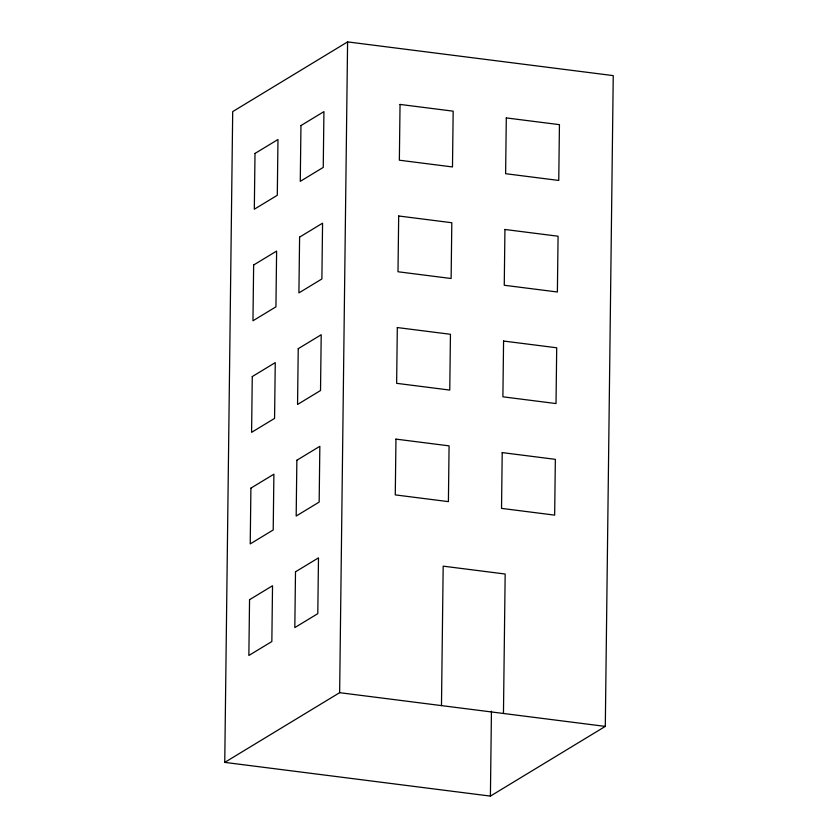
<?xml version="1.0" encoding="UTF-8"?>
<svg xmlns="http://www.w3.org/2000/svg" width="838" height="838" viewBox="0 0 838 838"><rect width="100%" height="100%" fill="white"/><g stroke="black" fill="none" stroke-linecap="round" stroke-linejoin="round"><path stroke-width="1.26" d="M224.752 762.381L232.702 111.601L347.592 41.9L613.248 75.619L605.298 726.399L490.408 796.1L224.752 762.381L339.641 692.68L605.298 726.399M339.641 692.68L347.592 41.9M441.479 705.606L443.176 566.153L505.167 574.02L503.46 713.473M490.408 796.1L491.445 711.158M249.546 599.694L248.865 655.473L271.847 641.531L272.528 585.752L249.546 599.694M250.908 488.125L250.227 543.904L273.209 529.972L273.89 474.193L250.908 488.125M252.269 376.566L251.589 432.345L274.571 418.403L275.252 362.624L252.269 376.566M253.642 265.007L252.961 320.786L275.932 306.844L276.613 251.065L253.642 265.007M255.003 153.438L254.323 209.217L277.294 195.285L277.975 139.506L255.003 153.438M295.5 571.809L294.819 627.589L317.801 613.646L318.482 557.867L295.5 571.809M296.861 460.251L296.181 516.03L319.163 502.088L319.844 446.308L296.861 460.251M298.234 348.681L297.553 404.471L320.525 390.529L321.205 334.75L298.234 348.681M299.595 237.123L298.915 292.902L321.886 278.96L322.567 223.18L299.595 237.123M300.957 125.564L300.276 181.343L323.248 167.401L323.929 111.622L300.957 125.564M395.955 439.112L395.274 494.891L448.403 501.637L449.084 445.858L395.955 439.112M397.317 327.553L396.636 383.333L449.765 390.079L450.446 334.289L397.317 327.553M398.679 215.984L397.998 271.763L451.127 278.509L451.808 222.73L398.679 215.984M400.04 104.425L399.359 160.205L452.489 166.951L453.169 111.171L400.04 104.425M502.213 452.604L501.533 508.383L554.662 515.129L555.343 459.339L502.213 452.604M503.575 341.035L502.894 396.814L556.023 403.56L556.704 347.78L503.575 341.035M504.937 229.476L504.256 285.255L557.385 292.001L558.077 236.222L504.937 229.476M506.299 117.917L505.618 173.696L558.757 180.442L559.438 124.653L506.299 117.917"/></g></svg>
